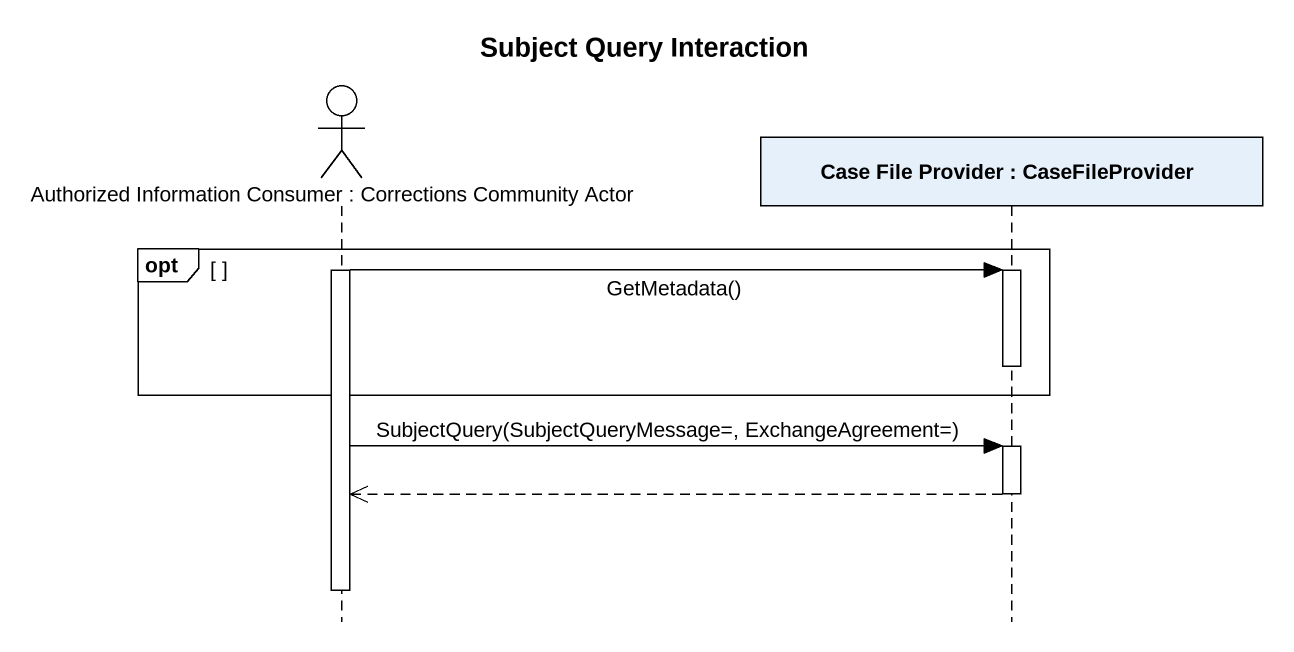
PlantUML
@startuml
title Subject Query Interaction
hide footbox
actor "Authorized Information Consumer : Corrections Community Actor" as Authorized_Information
participant "Case File Provider : CaseFileProvider" as Case_File_Provider

opt
  activate Authorized_Information
  Authorized_Information -> Case_File_Provider : GetMetadata()
  activate Case_File_Provider
  deactivate Case_File_Provider
end
Authorized_Information -> Case_File_Provider : SubjectQuery(SubjectQueryMessage=, ExchangeAgreement=)
activate Case_File_Provider
Case_File_Provider -->> Authorized_Information
deactivate Case_File_Provider
deactivate Authorized_Information
@enduml
